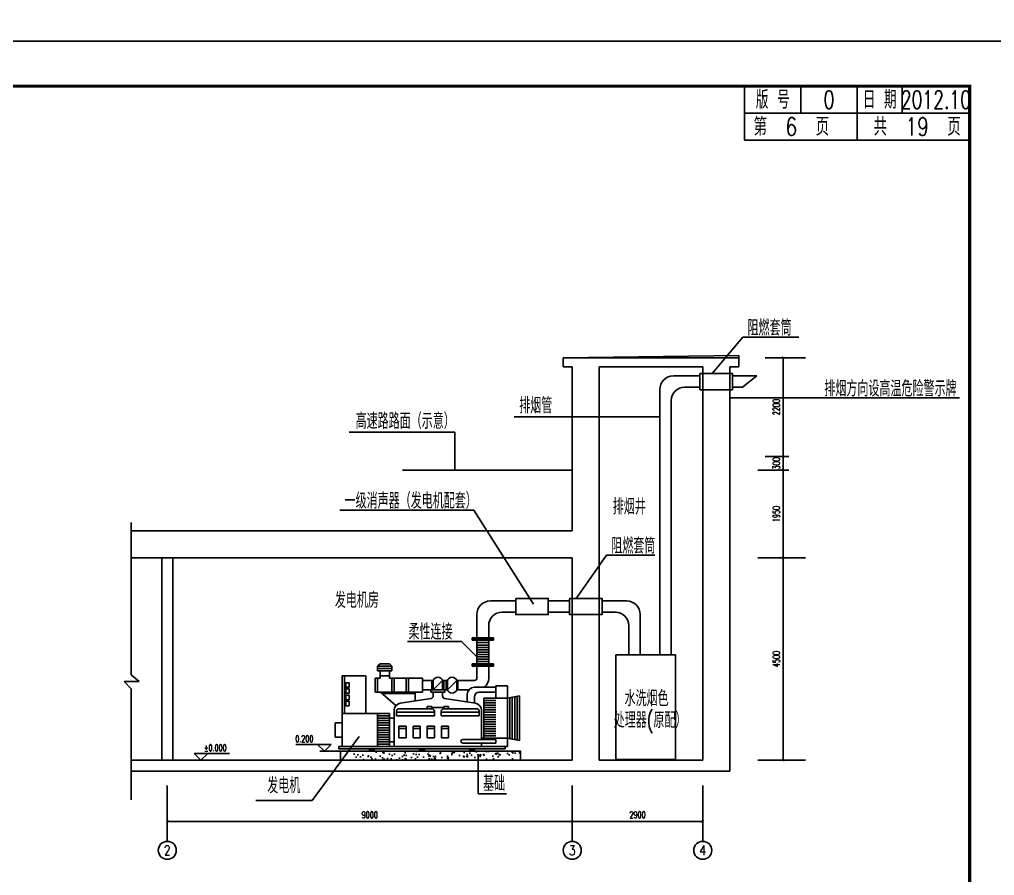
# Model space of a CAD drawing. Header units: millimetres. Extents: x 210068 to 672068, y -299976 to -107099.
# Drawn here: x 355953 to 377621, y -283040 to -264009 of the extents above; entities that cross this region are included whole.
import ezdxf
from ezdxf.enums import TextEntityAlignment as Align

# ---------------------------------------------------------------- set-up
doc = ezdxf.new("R2010")
doc.units = ezdxf.units.MM
doc.header["$LTSCALE"] = 1000
doc.header["$MEASUREMENT"] = 0
for name, color, linetype in [('AXIS', 6, 'Continuous'), ('AXIS_TEXT', 7, 'Continuous'), ('DIM_ELEV', 3, 'Continuous'), ('DIM_LEAD', 3, 'Continuous'), ('E-SYST-DIM', 3, 'Continuous'), ('E-TEXT-PLAN', 7, 'Continuous'), ('electrical text', 3, 'Continuous'), ('PUB_DIM', 3, 'Continuous'), ('PUB_TEXT', 7, 'Continuous'), ('WALL', 9, 'Continuous'), ('文字', 7, 'Continuous'), ('次轮廓线', 7, 'Continuous'), ('电气设备布置', 4, 'Continuous'), ('设备', 201, 'Continuous')]:
    doc.layers.add(name, color=color, linetype=linetype)
doc.styles.add('_TCH_AXIS', font='COMPLEX', dxfattribs={"bigfont": 'GBCBIG'})
doc.styles.add('_TCH_DIM', font='SIMPLEX', dxfattribs={"width": 0.8, "height": 3.5, "bigfont": 'HZTXT'})
doc.styles.add('COMPLEX', font='COMPLEX')
doc.styles.add('DIM_FONT', font='SIMPLEX', dxfattribs={"width": 0.7, "bigfont": 'GBCBIG'})
doc.styles.get("Standard").update_dxf_attribs({"font": 'simplex1.shx', "width": 0.7, "bigfont": 'HZTXT.shx'})
doc.dimstyles.new('DIMN50', dxfattribs={"dimscale": 0.5, "dimtxt": 300, "dimasz": 100, "dimexe": 250, "dimexo": 300, "dimgap": 150, "dimtad": 1, "dimdec": 0, "dimzin": 0, "dimdsep": 46, "dimtxsty": 'DIM_FONT', "dimblk": 'ARCHTICK', "dimcen": 0.09, "dimclrt": 7, "dimazin": 2, "dimtfac": 1, "dimtdec": 0, "dimtix": 1, "dimtmove": 2, "dimatfit": 3, "dimldrblk": 'ARCHTICK', "dimfxl": 0, "dimtolj": 1, "dimtzin": 0, "dimarcsym": 0})

# ---------------------------------------------------------------- blocks, each defined once
blk = doc.blocks.new('series')
at = {"width": 0.75}
for tag, height, p in [('页码', 4, (-35, -19)), ('图名', 5, (-220, -282)), ('图号', 5, (-20, -282))]:
    blk.add_attdef(tag, text='', height=height, dxfattribs=at).set_placement(p, align=Align.MIDDLE_CENTER)
blk = doc.blocks.new('_ArchTick')
at = {"color": 0, "linetype": 'ByBlock', "const_width": 0.4}
blk.add_lwpolyline([(-0.5, -0.5), (0.5, 0.5)], dxfattribs=at)
blk = doc.blocks.new('*D85')
at = {"layer": 'Defpoints', "color": 0}
for p in [(372375, -271528), (372923, -271528), (372375, -273728)]:
    blk.add_point(p, dxfattribs=at)
at = {"layer": 'PUB_DIM', "color": 0, "lineweight": -2}
for p, q in [((372525, -271528), (373048, -271528)), ((372923, -273728), (372923, -271528)), ((372525, -273728), (373048, -273728))]:
    blk.add_line(p, q, dxfattribs=at)
at = {"layer": 'PUB_DIM', "color": 0, "lineweight": -2, "xscale": 50, "yscale": 50, "zscale": 50}
for p, rotation in [((372923, -271528), 90), ((372923, -273728), 270)]:
    blk.add_blockref('_ArchTick', p, dxfattribs=dict(at, rotation=rotation))
at = {"layer": 'PUB_DIM', "color": 7, "insert": (372773, -272628), "char_height": 150, "attachment_point": 5, "rotation": 90, "style": 'DIM_FONT'}
blk.add_mtext('\\A1;2200', dxfattribs=at)
blk = doc.blocks.new('*D86')
at = {"layer": 'Defpoints', "color": 0}
for p in [(372375, -273728), (372923, -273728), (372375, -274028)]:
    blk.add_point(p, dxfattribs=at)
at = {"layer": 'PUB_DIM', "color": 0, "lineweight": -2}
for p, q in [((372525, -273728), (373048, -273728)), ((372923, -273728), (372923, -273678)), ((372923, -274028), (372923, -273728)), ((372525, -274028), (373048, -274028)), ((372923, -274028), (372923, -274078))]:
    blk.add_line(p, q, dxfattribs=at)
at = {"layer": 'PUB_DIM', "color": 0, "lineweight": -2, "xscale": 50, "yscale": 50, "zscale": 50}
for p, rotation in [((372923, -273728), 270), ((372923, -274028), 90)]:
    blk.add_blockref('_ArchTick', p, dxfattribs=dict(at, rotation=rotation))
at = {"layer": 'PUB_DIM', "color": 7, "insert": (372773, -273878), "char_height": 150, "attachment_point": 5, "rotation": 90, "style": 'DIM_FONT'}
blk.add_mtext('\\A1;300', dxfattribs=at)
blk = doc.blocks.new('*D87')
at = {"layer": 'Defpoints', "color": 0}
for p in [(359238, -281005), (368238, -281005), (368238, -281840)]:
    blk.add_point(p, dxfattribs=at)
at = {"layer": 'PUB_DIM', "color": 0, "lineweight": -2}
for p, q in [((359238, -281155), (359238, -281965)), ((368238, -281155), (368238, -281965)), ((359238, -281840), (368238, -281840))]:
    blk.add_line(p, q, dxfattribs=at)
at = {"layer": 'PUB_DIM', "color": 0, "lineweight": -2, "xscale": 50, "yscale": 50, "zscale": 50, "rotation": 180}
blk.add_blockref('_ArchTick', (359238, -281840), dxfattribs=at)
at = {"layer": 'PUB_DIM', "color": 0, "lineweight": -2, "xscale": 50, "yscale": 50, "zscale": 50}
blk.add_blockref('_ArchTick', (368238, -281840), dxfattribs=at)
at = {"layer": 'PUB_DIM', "color": 7, "insert": (363738, -281690), "char_height": 150, "attachment_point": 5, "style": 'DIM_FONT'}
blk.add_mtext('\\A1;9000', dxfattribs=at)
blk = doc.blocks.new('*D88')
at = {"layer": 'Defpoints', "color": 0}
for p in [(368238, -281005), (371138, -281005), (371138, -281840)]:
    blk.add_point(p, dxfattribs=at)
at = {"layer": 'PUB_DIM', "color": 0, "lineweight": -2}
for p, q in [((368238, -281155), (368238, -281965)), ((371138, -281155), (371138, -281965)), ((368238, -281840), (371138, -281840))]:
    blk.add_line(p, q, dxfattribs=at)
at = {"layer": 'PUB_DIM', "color": 0, "lineweight": -2, "xscale": 50, "yscale": 50, "zscale": 50, "rotation": 180}
blk.add_blockref('_ArchTick', (368238, -281840), dxfattribs=at)
at = {"layer": 'PUB_DIM', "color": 0, "lineweight": -2, "xscale": 50, "yscale": 50, "zscale": 50}
blk.add_blockref('_ArchTick', (371138, -281840), dxfattribs=at)
at = {"layer": 'PUB_DIM', "color": 7, "insert": (369688, -281690), "char_height": 150, "attachment_point": 5, "style": 'DIM_FONT'}
blk.add_mtext('\\A1;2900', dxfattribs=at)
blk = doc.blocks.new('*D89')
at = {"layer": 'Defpoints', "color": 0}
for p in [(372208, -274028), (372923, -274028), (372208, -275978)]:
    blk.add_point(p, dxfattribs=at)
at = {"layer": 'PUB_DIM', "color": 0, "lineweight": -2}
for p, q in [((372358, -274028), (373048, -274028)), ((372923, -275978), (372923, -274028)), ((372358, -275978), (373048, -275978))]:
    blk.add_line(p, q, dxfattribs=at)
at = {"layer": 'PUB_DIM', "color": 0, "lineweight": -2, "xscale": 50, "yscale": 50, "zscale": 50}
for p, rotation in [((372923, -274028), 90), ((372923, -275978), 270)]:
    blk.add_blockref('_ArchTick', p, dxfattribs=dict(at, rotation=rotation))
at = {"layer": 'PUB_DIM', "color": 7, "insert": (372773, -275003), "char_height": 150, "attachment_point": 5, "rotation": 90, "style": 'DIM_FONT'}
blk.add_mtext('\\A1;1950', dxfattribs=at)
blk = doc.blocks.new('*D90')
at = {"layer": 'Defpoints', "color": 0}
for p in [(372208, -275978), (372923, -275978), (372208, -280478)]:
    blk.add_point(p, dxfattribs=at)
at = {"layer": 'PUB_DIM', "color": 0, "lineweight": -2}
for p, q in [((372358, -275978), (373048, -275978)), ((372923, -280478), (372923, -275978)), ((372358, -280478), (373048, -280478))]:
    blk.add_line(p, q, dxfattribs=at)
at = {"layer": 'PUB_DIM', "color": 0, "lineweight": -2, "xscale": 50, "yscale": 50, "zscale": 50}
for p, rotation in [((372923, -275978), 90), ((372923, -280478), 270)]:
    blk.add_blockref('_ArchTick', p, dxfattribs=dict(at, rotation=rotation))
at = {"layer": 'PUB_DIM', "color": 7, "insert": (372773, -278228), "char_height": 150, "attachment_point": 5, "rotation": 90, "style": 'DIM_FONT'}
blk.add_mtext('\\A1;4500', dxfattribs=at)
blk = doc.blocks.new('_AXISO')
blk.add_circle((0, 0), 0.5)
at = {"layer": 'AXIS_TEXT', "style": 'COMPLEX', "width": 1.041667}
blk.add_attdef('A', text='', height=0.56, dxfattribs=at).set_placement((-0.25, -0.28), (0.25, -0.28), align=Align.FIT)

msp = doc.modelspace()

# ---------------------------------------------------------------- hatches: boundary and pattern name
h = msp.add_hatch()
h.set_pattern_fill('混凝土', color=256, scale=50, style=0)
h.set_pattern_definition([(130, (556632.53, -386192.15), (-358.6301, -31.37607), [37.5, -412.5]), (185, (556632.53, -386192.15), (69.37567, 376.09607), [30, -330]), (79.5486, (556602.65, -386194.76), (-289.2547, 344.71977), [31.8701, -350.57106]), (133.8158, (556632.53, -386092.15), (-533.6205, -82.7595), [56.25, -618.75]), (83.3644, (556588.07, -386099.04), (-467.3314, 487.0589), [47.8051, -525.8565]), (188.8158, (556632.53, -386092.15), (-467.331, 487.0593), [45, -495]), (159, (556582.53, -386117.15), (-298.45353, -201.30945), [37.5, -412.5]), (214, (556582.53, -386117.15), (-121.65767, 362.575), [30, -330]), (108.5486, (556557.66, -386133.92), (-420.1113, 161.26525), [31.8701, -350.57106]), (142.5, (556632.53, -386192.15), (-6.07993, 166.44693), [0, -326, 0, -335, 0, -331.25]), (172.5, (556632.53, -386192.15), (-131.53477, 197.20586), [0, -191, 0, -318.5, 0, -126.25]), (212.5, (556744.03, -386192.15), (-266.91122, -11.277436), [0, -125, 0, -390, 0, -517.5]), (222.5, (556794.03, -386192.15), (-291.59308, 50.0525), [0, -162.5, 0, -259, 0, -367.5])])
h.paths.add_polyline_path([(363387.6, -280278), (367087.6, -280278), (367087.6, -280478), (363387.6, -280478)])

# ---------------------------------------------------------------- linework, layer by layer
for p, q in [((371937.6, -271527.7), (371937.6, -271477.7)), ((368237.6, -274028), (364466.6, -274028))]:
    msp.add_line(p, q)
for points in [[(378068.5, -264491.9), (378068.5, -234791.9), (336068.5, -234791.9), (336068.5, -264491.9)], [(378068.5, -294191.9), (378068.5, -264491.9), (336068.5, -264491.9), (336068.5, -294191.9)]]:
    msp.add_lwpolyline(points, close=True)
at = {"const_width": 70}
msp.add_lwpolyline([(377068.5, -265491.9), (339068.5, -265491.9), (339068.5, -293191.9), (377068.5, -293191.9), (377068.5, -265491.9)], dxfattribs=at)
for points in [[(368037.6, -271527.7), (371937.6, -271477.7)], [(367087.6, -280478), (367087.6, -280278), (363087.6, -280278), (363087.6, -280478)]]:
    msp.add_lwpolyline(points)
at = {"layer": 'AXIS'}
for p, q in [((359237.6, -281040.2), (359237.6, -282279.9)), ((368237.6, -281040.2), (368237.6, -282279.9)), ((371137.6, -281040.2), (371137.6, -282279.9))]:
    msp.add_line(p, q, dxfattribs=at)
at = {"layer": 'DIM_ELEV'}
for p, q in [((372922.6, -271527.7), (373422.6, -271527.7)), ((372922.6, -275978), (373422.6, -275978)), ((362878.1, -280128), (362095.6, -280128)), ((362728.1, -280278), (362578.1, -280128)), ((362728.1, -280278), (362878.1, -280128)), ((359986.1, -280478), (359836.1, -280328)), ((359836.1, -280328), (360618.6, -280328)), ((359986.1, -280478), (360136.1, -280328)), ((372922.6, -280478), (373422.6, -280478))]:
    msp.add_line(p, q, dxfattribs=at)
at = {"layer": 'DIM_LEAD'}
for p, q in [((366143.4, -280353.9), (366143.4, -281220.6)), ((366143.4, -281220.6), (366778.4, -281220.6))]:
    msp.add_line(p, q, dxfattribs=at)
at = {"layer": 'DIM_LEAD', "const_width": 20}
for points in [[(365628, -274029.1, -1), (365628, -274009.1, -1)], [(366143.4, -280343.9, 1), (366143.4, -280363.9, 1)]]:
    msp.add_lwpolyline(points, format="xyb", close=True, dxfattribs=at)
at = {"layer": 'E-SYST-DIM'}
for p, q in [((362456.3, -281371.9), (363497.9, -279947.3)), ((361206.3, -281371.9), (362456.3, -281371.9))]:
    msp.add_line(p, q, dxfattribs=at)
at = {"layer": 'E-TEXT-PLAN', "color": 7, "ltscale": 1000}
msp.add_line((363087.6, -280278), (362629.9, -280278), dxfattribs=at)
at = {"layer": 'electrical text'}
for p, q in [((372027.3, -271070.6), (371349.2, -271882.6)), ((373269.4, -271070.6), (372027.3, -271070.6)), ((371737.6, -272421.1), (376841.8, -272421.1)), ((366944.6, -272842.6), (370184.1, -272842.6)), ((365628, -273186.1), (363275.8, -273186.1)), ((365628, -274019.1), (365628, -273186.1)), ((366050.2, -274916), (363072.4, -274916)), ((367373.9, -277005.3), (366050.2, -274916)), ((369000.1, -275916.1), (368322.1, -276881)), ((370073.1, -275916.1), (369000.1, -275916.1)), ((365777.5, -277838.1), (364574.2, -277838.1)), ((366117.5, -278178), (365777.5, -277838.1))]:
    msp.add_line(p, q, dxfattribs=at)
at = {"layer": 'PUB_TEXT', "ltscale": 250}
for p, q in [((358436.2, -275193.9), (358436.2, -278576.7)), ((358436.2, -278576.7), (358613.9, -278729.9)), ((358613.9, -278729.9), (358277, -278729.9)), ((358277, -278729.9), (358436.2, -278889.4)), ((358436.2, -278889.4), (358436.2, -281356.9))]:
    msp.add_line(p, q, dxfattribs=at)
at = {"layer": 'WALL'}
for p, q in [((368037.6, -271527.7), (368237.6, -271527.7)), ((368037.6, -271527.7), (368037.6, -271727.7)), ((368237.6, -271527.7), (371137.6, -271527.7)), ((371137.6, -271527.7), (371937.6, -271527.7)), ((371937.6, -271527.7), (371937.6, -271727.7)), ((368037.6, -271727.7), (368237.6, -271727.7)), ((368237.6, -271727.7), (368237.6, -274543.7)), ((368837.6, -271727.7), (371137.6, -271727.7)), ((368837.6, -274543.7), (368837.6, -271727.7)), ((371137.6, -271727.7), (371137.6, -274543.7)), ((371737.6, -274543.7), (371737.6, -271727.7)), ((371737.6, -271727.7), (371937.6, -271727.7)), ((368237.6, -273728), (368237.6, -275378)), ((368837.6, -275978), (368837.6, -273728)), ((371137.6, -273728), (371137.6, -280478)), ((371737.6, -280718), (371737.6, -273728)), ((359237.6, -275378), (358436.2, -275378)), ((368237.6, -275378), (359237.6, -275378)), ((359237.6, -275978), (358436.2, -275978)), ((359117.6, -275978), (359117.6, -280478)), ((368237.6, -275978), (359237.6, -275978)), ((359357.6, -275978), (359357.6, -280478)), ((368237.6, -275978), (368237.6, -278913)), ((368837.6, -280478), (368837.6, -275978)), ((368237.6, -280173), (368237.6, -278573)), ((368237.6, -279278), (368237.6, -280478)), ((358436.2, -280478), (368237.6, -280478)), ((359357.6, -280478), (359117.6, -280478)), ((368837.6, -280478), (371137.6, -280478)), ((358436.2, -280718), (368237.6, -280718)), ((368237.6, -280718), (371737.6, -280718))]:
    msp.add_line(p, q, dxfattribs=at)
at = {"layer": '次轮廓线'}
for p, q in [((372068.5, -266691.9), (372068.5, -265491.9)), ((373318.5, -266091.9), (373318.5, -265491.9)), ((374568.5, -266091.9), (374568.5, -265491.9)), ((375568.5, -266091.9), (375568.5, -265491.9)), ((372068.5, -266091.9), (377068.5, -266091.9)), ((374568.5, -266691.9), (374568.5, -266091.9)), ((372068.5, -266691.9), (377068.5, -266691.9))]:
    msp.add_line(p, q, dxfattribs=at)
at = {"layer": '电气设备布置', "color": 30}
for p, q in [((370484.1, -271932.9), (371072.9, -271932.9)), ((371797.6, -271932.9), (372341.8, -271932.9)), ((372341.8, -271932.9), (372023, -272182.9)), ((370184.1, -277619.1), (370184.1, -272232.9)), ((370734.1, -272182.9), (371072.9, -272182.9)), ((371797.6, -272182.9), (372023, -272182.9)), ((370434.1, -277519.6), (370434.1, -272482.9)), ((370184.1, -278134.2), (370184.1, -275580.6)), ((370434.1, -278134.2), (370434.1, -275481.2)), ((366417.5, -276936.1), (366982.6, -276936.1)), ((367704.4, -276936.1), (368176.7, -276936.1)), ((368898.5, -276936.1), (369446.1, -276936.1)), ((366117.5, -277758), (366117.5, -277236.1)), ((366680, -277186.1), (366982.6, -277186.1)), ((367704.4, -277186.1), (368176.7, -277186.1)), ((368898.5, -277186.1), (369196.1, -277186.1)), ((369746.1, -278134.2), (369746.1, -277236.1)), ((366380, -277758), (366380, -277486.1)), ((369496.1, -278134.2), (369496.1, -277486.1))]:
    msp.add_line(p, q, dxfattribs=at)
at = {"layer": '电气设备布置'}
for p, q in [((366012.5, -277810.5), (366012.5, -277758)), ((366012.5, -277758), (366485, -277758)), ((366485, -277784.2), (366012.5, -277784.2)), ((366485, -277810.5), (366485, -277758)), ((366012.5, -277810.5), (366485, -277810.5)), ((366117.5, -278335.5), (366117.5, -277810.5)), ((366117.5, -277863), (366380, -277863)), ((366117.5, -277915.5), (366380, -277915.5)), ((366117.5, -277968), (366380, -277968)), ((366380, -278335.5), (366380, -277810.5)), ((366117.5, -278020.5), (366380, -278020.5)), ((366117.5, -278073), (366380, -278073)), ((366117.5, -278125.5), (366380, -278125.5)), ((366117.5, -278178), (366380, -278178)), ((363965, -278335.5), (363912.5, -278388)), ((363912.5, -278493), (363912.5, -278388)), ((363912.5, -278388), (364227.5, -278388)), ((363912.5, -278440.5), (364227.5, -278440.5)), ((363965, -278335.5), (364175, -278335.5)), ((364175, -278335.5), (364227.5, -278388)), ((364227.5, -278493), (364227.5, -278388)), ((366012.5, -278388), (366012.5, -278335.5)), ((366012.5, -278335.5), (366485, -278335.5)), ((366012.5, -278388), (366012.5, -278335.5)), ((366012.5, -278335.5), (366485, -278335.5)), ((366485, -278361.7), (366012.5, -278361.7)), ((366485, -278361.7), (366012.5, -278361.7)), ((366012.5, -278388), (366485, -278388)), ((366012.5, -278388), (366485, -278388)), ((366117.5, -278230.5), (366380, -278230.5)), ((366117.5, -278230.5), (366380, -278230.5)), ((366117.5, -278283), (366380, -278283)), ((366117.5, -278283), (366380, -278283)), ((366117.5, -278650.5), (366117.5, -278388)), ((366380, -278650.5), (366380, -278388)), ((366485, -278388), (366485, -278335.5)), ((366485, -278388), (366485, -278335.5)), ((363125, -278598), (363650, -278598)), ((363125, -280173), (363125, -278598)), ((363177.5, -279438), (363177.5, -278598)), ((363650, -279438), (363650, -278598)), ((363860, -278650.5), (363965, -278650.5)), ((363860, -278965.5), (363860, -278650.5)), ((363912.5, -278493), (364227.5, -278493)), ((363912.5, -278965.5), (363912.5, -278650.5)), ((363965, -278650.5), (363965, -278493)), ((363965, -278598), (364175, -278598)), ((364175, -278650.5), (364175, -278493)), ((364175, -278650.5), (364910, -278650.5)), ((364227.5, -278650.5), (364227.5, -278965.5)), ((364280, -278650.5), (364280, -278965.5)), ((364547.7, -278650.5), (364547.7, -278965.5)), ((364600.2, -278650.5), (364600.2, -278965.5)), ((364910, -278965.5), (364910, -278650.5)), ((363203.8, -278853), (363203.8, -278752.7)), ((364910, -278703), (365146.3, -278703)), ((365120, -278913), (365120, -278703)), ((365146.3, -278913), (365146.3, -278703)), ((365356.3, -278703), (365146.3, -278913)), ((365356.3, -278703), (365461.3, -278703)), ((365356.3, -278913), (365356.3, -278703)), ((365382.5, -278913), (365382.5, -278703)), ((365435, -278913), (365435, -278703)), ((365435, -278913), (365435, -278703)), ((365461.3, -278913), (365461.3, -278703)), ((365671.3, -278703), (365461.3, -278913)), ((365671.3, -278703), (366065, -278703)), ((365671.3, -278913), (365671.3, -278703)), ((365697.5, -278913), (365697.5, -278703)), ((366062.1, -278854.7), (366537.5, -278854.7)), ((366537.5, -278826.4), (366800, -278826.4)), ((366537.5, -279096.7), (366537.5, -278826.4)), ((366800, -280173), (366800, -278826.4)), ((363203.8, -278988.4), (363203.8, -278888.1)), ((363203.8, -279131), (363203.8, -279030.7)), ((363860, -278965.5), (364910, -278965.5)), ((363975.3, -278965.5), (364318.6, -279263.6)), ((364005.5, -278991.7), (364745.3, -278991.7)), ((364745.3, -278965.5), (364745.3, -279159.4)), ((364910, -278913), (365461.3, -278913)), ((365090.6, -278965.5), (365090.6, -278913)), ((365090.6, -278965.5), (365409.1, -278965.5)), ((365146.3, -278965.5), (365146.3, -279051.8)), ((365356.3, -278965.5), (365356.3, -279052.2)), ((365409.1, -278965.5), (365409.1, -278913)), ((365671.3, -278913), (365939.8, -278913)), ((365904.6, -279182.9), (365904.6, -279012.2)), ((366062.1, -279207.5), (366062.1, -279070.5)), ((366167.1, -278965.5), (366537.5, -278965.5)), ((367062.5, -279045.7), (366800, -279096.7)), ((366852.5, -279999.4), (366852.5, -279086.5)), ((366905, -280009.6), (366905, -279076.3)), ((366957.5, -280019.8), (366957.5, -279066.1)), ((367010, -280030.1), (367010, -279055.9)), ((367062.5, -280040.3), (367062.5, -279045.7)), ((363203.8, -279266.4), (363203.8, -279166.1)), ((365101.9, -279103.7), (364413.2, -279211.3)), ((365015, -279280.5), (365120, -279280.5)), ((365015, -279333), (365015, -279280.5)), ((365120, -279333), (365120, -279280.5)), ((365379.6, -279306.7), (365120, -279306.7)), ((365379.6, -279333), (365379.6, -279280.5)), ((365484.6, -279280.5), (365379.6, -279280.5)), ((365400.7, -279104.1), (366086.4, -279211.3)), ((365484.6, -279333), (365484.6, -279280.5)), ((366275, -279096.7), (366800, -279096.7)), ((366275, -279989.2), (366275, -279096.7)), ((366275, -279149.2), (366537.5, -279149.2)), ((366275, -279201.7), (366537.5, -279201.7)), ((366275, -279254.2), (366537.5, -279254.2)), ((366275, -279306.7), (366537.5, -279306.7)), ((363125, -279438), (364175, -279438)), ((363912.5, -280173), (363912.5, -279438)), ((363912.5, -279490.5), (364175, -279490.5)), ((364175, -280173), (364175, -279438)), ((364280, -280173), (364280, -279366.9)), ((364332.5, -279490.5), (364332.5, -279385.5)), ((364332.5, -279411.7), (365172.5, -279411.7)), ((364332.5, -279490.5), (365172.5, -279490.5)), ((364385, -279333), (365120, -279333)), ((365172.5, -279490.5), (365172.5, -279385.5)), ((365327.1, -279490.5), (365327.1, -279385.5)), ((366167.1, -279411.7), (365327.1, -279411.7)), ((366167.1, -279490.5), (365327.1, -279490.5)), ((366114.6, -279333), (365379.6, -279333)), ((366167.1, -279490.5), (366167.1, -279385.5)), ((366219.6, -280015.5), (366219.6, -279366.9)), ((366275, -279359.2), (366537.5, -279359.2)), ((366275, -279411.7), (366537.5, -279411.7)), ((366275, -279464.2), (366537.5, -279464.2)), ((366275, -279516.7), (366537.5, -279516.7)), ((363125, -279648), (362967.5, -279648)), ((362967.5, -279963), (362967.5, -279648)), ((363912.5, -279543), (364175, -279543)), ((363912.5, -279595.5), (364175, -279595.5)), ((363912.5, -279648), (364175, -279648)), ((363912.5, -279700.5), (364175, -279700.5)), ((364175, -279543), (364280, -279543)), ((364385, -279719.1), (364542.5, -279719.1)), ((364385, -279981.6), (364385, -279719.1)), ((364542.5, -279981.6), (364542.5, -279719.1)), ((364700.2, -279719.1), (364857.7, -279719.1)), ((364700.2, -279981.6), (364700.2, -279719.1)), ((364857.7, -279981.6), (364857.7, -279719.1)), ((365015.4, -279719.1), (365172.9, -279719.1)), ((365015.4, -279981.6), (365015.4, -279719.1)), ((365172.9, -279981.6), (365172.9, -279719.1)), ((365330.6, -279981.6), (365330.6, -279719.1)), ((365330.6, -279719.1), (365488.1, -279719.1)), ((365488.1, -279981.6), (365488.1, -279719.1)), ((366275, -279569.2), (366537.5, -279569.2)), ((366275, -279621.7), (366537.5, -279621.7)), ((366275, -279674.2), (366537.5, -279674.2)), ((366275, -279726.7), (366537.5, -279726.7)), ((363912.5, -279753), (364175, -279753)), ((363912.5, -279805.5), (364175, -279805.5)), ((363912.5, -279858), (364175, -279858)), ((363912.5, -279910.5), (364175, -279910.5)), ((364385, -279771.6), (364542.5, -279771.6)), ((364700.2, -279771.6), (364857.7, -279771.6)), ((365015.4, -279771.6), (365172.9, -279771.6)), ((365330.6, -279771.6), (365488.1, -279771.6)), ((366275, -279779.2), (366537.5, -279779.2)), ((366275, -279831.7), (366537.5, -279831.7)), ((366275, -279884.2), (366537.5, -279884.2)), ((366275, -279936.7), (366537.5, -279936.7)), ((363125, -279963), (362967.5, -279963)), ((363048.3, -280225.5), (363048.3, -280173)), ((363048.3, -280173), (366800, -280173)), ((363912.5, -279963), (364175, -279963)), ((363912.5, -280015.5), (364175, -280015.5)), ((363912.5, -280068), (364175, -280068)), ((363912.5, -280120.5), (364175, -280120.5)), ((364175, -280068), (364280, -280068)), ((364385, -279981.6), (364542.5, -279981.6)), ((364700.2, -279981.6), (364857.7, -279981.6)), ((365015.4, -279981.6), (365172.9, -279981.6)), ((365330.6, -279981.6), (365488.1, -279981.6)), ((365802.5, -280015.5), (366537.5, -280015.5)), ((365802.5, -280094.2), (366537.5, -280094.2)), ((366219.6, -279989.2), (366800, -279989.2)), ((366219.6, -280173), (366219.6, -280094.2)), ((366537.5, -280094.2), (366537.5, -280015.5)), ((366747.5, -280225.5), (366747.5, -280173)), ((367062.5, -280040.3), (366800, -279989.2)), ((363048.3, -280225.5), (366747.5, -280225.5)), ((363728.8, -280278), (363728.8, -280225.5)), ((363833.8, -280278), (363833.8, -280225.5)), ((364845.4, -280278), (364845.4, -280225.5)), ((364950.4, -280278), (364950.4, -280225.5)), ((365962, -280278), (365962, -280225.5)), ((366067, -280278), (366067, -280225.5))]:
    msp.add_line(p, q, dxfattribs=at)
at = {"layer": '电气设备布置', "color": 30}
for points in [[(371072.9, -271882.6), (371797.6, -271882.6), (371797.6, -272242.3), (371072.9, -272242.3)], [(366982.6, -276881), (367704.4, -276881), (367704.4, -277240.7), (366982.6, -277240.7)], [(368176.7, -276881), (368898.5, -276881), (368898.5, -277240.7), (368176.7, -277240.7)], [(369207.1, -278134.2), (370530.9, -278134.2), (370530.9, -280459.3), (369207.1, -280459.3)]]:
    msp.add_lwpolyline(points, close=True, dxfattribs=at)
at = {"layer": '电气设备布置'}
for points in [[(363177.5, -278752.7), (363278.8, -278752.7), (363278.8, -278853), (363177.5, -278853)], [(363177.5, -278888.1), (363278.8, -278888.1), (363278.8, -278988.4), (363177.5, -278988.4)], [(363177.5, -279030.7), (363278.8, -279030.7), (363278.8, -279131), (363177.5, -279131)], [(363177.5, -279166.1), (363278.8, -279166.1), (363278.8, -279266.4), (363177.5, -279266.4)]]:
    msp.add_lwpolyline(points, close=True, dxfattribs=at)
at = {"layer": '电气设备布置', "color": 30}
for centre, start, end in [((370484.1, -272232.9), 90, 180), ((370734.1, -272482.9), 90, 180), ((366417.5, -277236.1), 90, 180), ((369446.1, -277236.1), 0, 90), ((366680, -277486.1), 90, 180), ((369196.1, -277486.1), 0, 90)]:
    msp.add_arc(centre, 300, start, end, dxfattribs=at)
at = {"layer": '电气设备布置'}
for centre, radius, start, end in [((365251.3, -278741.2), 111.7, 20.01316, 159.98684), ((365566.3, -278741.2), 111.7, 20.01316, 159.98684), ((366065, -278650.5), 52.5, 270, 0), ((366117.5, -278650.5), 262.5, 308.92696, 0), ((366062.1, -279012.2), 157.5, 90, 180), ((365093.8, -279051.8), 52.5, 278.88056, 0), ((365408.8, -279052.2), 52.5, 180, 261.11944), ((365566.3, -278874.7), 111.7, 200.01316, 339.98684), ((366167.1, -279070.5), 105, 90, 180), ((364437.5, -279366.9), 157.5, 98.88056, 180), ((366062.1, -279366.9), 157.5, 0, 81.11944), ((364385, -279385.5), 52.5, 90, 180), ((365120, -279385.5), 52.5, 0, 90), ((365379.6, -279385.5), 52.5, 90, 180), ((366114.6, -279385.5), 52.5, 0, 90), ((365802.5, -280054.8), 39.4, 90, 270)]:
    msp.add_arc(centre, radius, start, end, dxfattribs=at)
for points in [[(363728.8, -280225.5), (363728.8, -280278), (363833.8, -280225.5), (363833.8, -280278)], [(364845.4, -280225.5), (364845.4, -280278), (364950.4, -280225.5), (364950.4, -280278)], [(366067, -280225.5), (366067, -280278), (365962, -280225.5), (365962, -280278)]]:
    msp.add_solid(points, dxfattribs=at)
at = {"layer": '设备', "color": 4}
msp.add_line((365581.4, -275378), (364758.6, -275378), dxfattribs=at)

# ---------------------------------------------------------------- block references
ref = msp.add_blockref('series', (378068.5, -264491.9), dxfattribs=dict(xscale=100, yscale=100, zscale=100))
ref.add_attrib('页码', '第  6  页    共  19  页', dxfattribs={"height": 400, "width": 0.75}).set_placement((374568.5, -266391.9), align=Align.MIDDLE_CENTER)
at = {"layer": 'AXIS'}
ref = msp.add_blockref('_AXISO', (359237.6, -282479.9), dxfattribs=dict(at, xscale=400, yscale=400, zscale=400))
ref.add_attrib('A', '2', dxfattribs={"layer": 'AXIS_TEXT', "height": 219.2, "style": '_TCH_AXIS'}).set_placement((359164.5, -282589.4), (359310.6, -282589.4), align=Align.FIT)
ref = msp.add_blockref('_AXISO', (368237.6, -282479.9), dxfattribs=dict(at, xscale=400, yscale=400, zscale=400))
ref.add_attrib('A', '3', dxfattribs={"layer": 'AXIS_TEXT', "height": 219.2, "style": '_TCH_AXIS'}).set_placement((368164.5, -282589.4), (368310.6, -282589.4), align=Align.FIT)
ref = msp.add_blockref('_AXISO', (371137.6, -282479.9), dxfattribs=dict(at, xscale=400, yscale=400, zscale=400))
ref.add_attrib('A', '4', dxfattribs={"layer": 'AXIS_TEXT', "height": 208.3, "style": '_TCH_AXIS'}).set_placement((371058.2, -282584), (371216.9, -282584), align=Align.FIT)

# ---------------------------------------------------------------- texts
at = {"layer": 'electrical text', "width": 0.7}
for s, p in [('阻燃套筒', (372132.1, -271039.3)), ('排烟方向设高温危险警示牌', (373838.9, -272389.7)), ('排烟管', (367059.2, -272765.7)), ('高速路路面（示意）', (363421.8, -273111.1)), ('一级消声器（发电机配套）', (363177.2, -274884.7)), ('排烟井', (369137.2, -275014.3)), ('阻燃套筒', (369105, -275884.8)), ('发电机房', (362961, -277091.3)), ('柔性连接', (364597.6, -277796.5)), ('水洗烟色', (369399.5, -279276.7)), ('处理器(原配）', (369159.1, -279758.2)), ('发电机', (361458.1, -281213)), ('基础', (366254.4, -281168.1))]:
    msp.add_text(s, height=350, dxfattribs=at).set_placement(p)
at = {"layer": 'PUB_TEXT', "style": '_TCH_DIM', "width": 0.705882}
for s, p in [('0.200', (362080.6, -280075.5)), ('%%P0.000', (360053.6, -280275.5))]:
    msp.add_text(s, height=148.75, dxfattribs=at).set_placement(p)
at = {"layer": '文字', "width": 0.7}
for s, p in [('版 号', (372693.5, -265791.9)), ('0', (373943.5, -265791.9)), ('日 期', (375068.5, -265791.9)), ('2012.10', (376318.5, -265791.9))]:
    msp.add_text(s, height=400, dxfattribs=at).set_placement(p, align=Align.MIDDLE_CENTER)

# ---------------------------------------------------------------- dimensions: what is measured, and where the dimension line sits
at = {"layer": 'PUB_DIM'}
for p1, p2, distance, picture, middle in [((372375.4, -273728), (372375.4, -271527.7), -547.2, '*D85', (372772.6, -272627.8)), ((372375.4, -274028), (372375.4, -273728), -547.2, '*D86', (372772.6, -273878)), ((372208.3, -275978), (372208.3, -274028), -714.3, '*D89', (372772.6, -275003)), ((372208.3, -280478), (372208.3, -275978), -714.3, '*D90', (372772.6, -278228)), ((359237.6, -281005), (368237.6, -281005), -835.4, '*D87', (363737.6, -281690.5)), ((368237.6, -281005), (371137.6, -281005), -835.4, '*D88', (369687.6, -281690.5))]:
    dim = msp.add_aligned_dim(p1=p1, p2=p2, distance=distance, dimstyle='DIMN50', dxfattribs=at)
    dim.commit()
    dim.dimension.update_dxf_attribs({"geometry": picture, "text_midpoint": middle})

doc.saveas('drawing.dxf')
